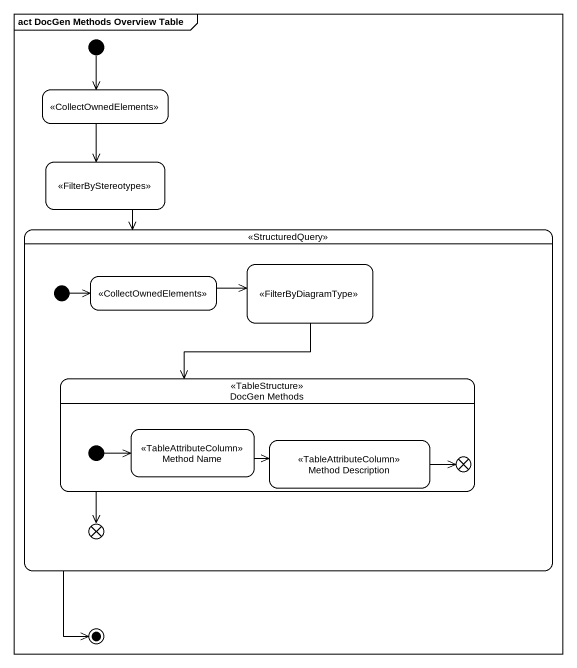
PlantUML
@startuml
mainframe act DocGen Methods Overview Table
hide empty description
state " " as state1 <<CollectOwnedElements>>
state " " as state2 <<FilterByStereotypes>>
state " " as state3 <<StructuredQuery>> {
  state " " as state4 <<CollectOwnedElements>>
  state " " as state5 <<FilterByDiagramType>>
  state "DocGen Methods" as DocGen_Methods <<TableStructure>> {
    state "Method Name" as Method_Name <<TableAttributeColumn>>
    state "Method Description" as Method_Description <<TableAttributeColumn>>
    state flowfinal1 <<end>>
    [*] -right-> Method_Name
  }
  state flowfinal2 <<end>>
  [*] -right-> state4
}
[*] --> state1
state1 --> state2
state2 --> state3
state4 -right-> state5
state5 --> DocGen_Methods
DocGen_Methods -left-> flowfinal2
Method_Name -right-> Method_Description
Method_Description -right-> flowfinal1
state3 --> [*]
@enduml
